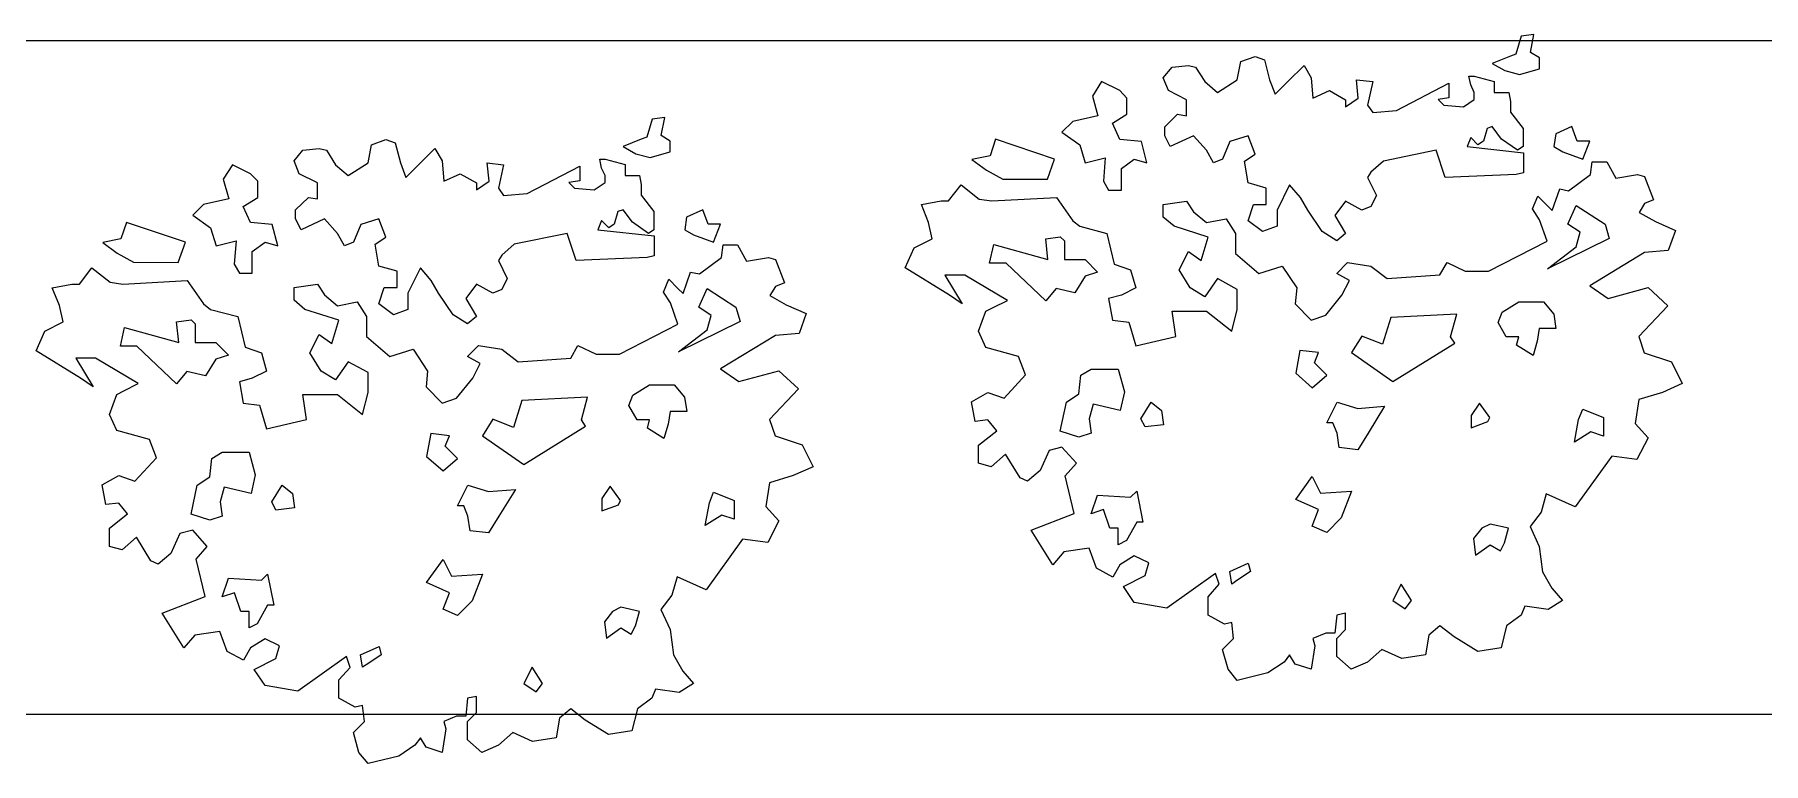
# Model space of a CAD drawing. Header units: millimetres. Extents: x 3079 to 579737, y 1565 to 1161826.
# Drawn here: x 102529 to 104069, y 927561 to 928211 of the extents above; entities that cross this region are included whole.
import ezdxf

# ---------------------------------------------------------------- set-up
doc = ezdxf.new("R2010")
doc.units = ezdxf.units.MM
doc.layers.add('partition', color=253, linetype='Continuous', lineweight=5)
doc.layers.add('TREES', color=72, linetype='Continuous', lineweight=5, transparency=0.05)

msp = doc.modelspace()

# ---------------------------------------------------------------- linework, layer by layer
at = {"layer": 'partition'}
for p, q in [((107161.2, 928204.8), (100488.1, 928204.8)), ((107161.2, 927604.8), (101088.1, 927604.8))]:
    msp.add_line(p, q, dxfattribs=at)
at = {"layer": 'TREES'}
for p, q in [((103602.9, 928186.4), (103615.8, 928191)), ((103615.8, 928191), (103624, 928188)), ((103624, 928188), (103628.7, 928170.2)), ((103533.9, 928171.9), (103541.8, 928181.4)), ((103538.5, 928160.6), (103533.9, 928171.9)), ((103541.8, 928181.4), (103556.3, 928183.1)), ((103556.3, 928183.1), (103562.6, 928181.4)), ((103562.6, 928181.4), (103570.9, 928168.6)), ((103599.9, 928170.2), (103602.9, 928186.4)), ((103644.9, 928168.6), (103659.4, 928183.1)), ((103659.4, 928183.1), (103665.7, 928171.9)), ((103665.7, 928171.9), (103667.3, 928154)), ((103807.8, 928165.6), (103806.2, 928173.5)), ((103806.2, 928173.5), (103810.9, 928173.5)), ((103810.9, 928173.5), (103828.7, 928168.8)), ((103554.7, 928152.4), (103538.5, 928160.6)), ((103570.9, 928168.6), (103582.1, 928159)), ((103582.1, 928159), (103599.9, 928170.2)), ((103628.7, 928170.2), (103633.6, 928157.3)), ((103633.6, 928157.3), (103644.9, 928168.6)), ((103667.3, 928154), (103681.9, 928160.6)), ((103681.9, 928160.6), (103696.4, 928152.4)), ((103706, 928170.2), (103720.5, 928168.6)), ((103707.6, 928154), (103706, 928170.2)), ((103720.5, 928168.6), (103715.9, 928147.7)), ((103741.6, 928142.8), (103788.4, 928167.2)), ((103788.4, 928167.2), (103788.4, 928154.3)), ((103810.9, 928159), (103807.8, 928165.6)), ((103810.9, 928152.7), (103810.9, 928159)), ((103828.7, 928168.8), (103828.7, 928159)), ((103828.7, 928159), (103841.6, 928159)), ((103841.6, 928159), (103843.2, 928151)), ((103554.7, 928138.1), (103554.7, 928152.4)), ((103696.4, 928146.1), (103707.6, 928154)), ((103696.4, 928152.4), (103696.4, 928146.1)), ((103715.9, 928147.7), (103720.5, 928141.1)), ((103720.5, 928141.1), (103741.6, 928142.8)), ((103788.4, 928154.3), (103778.8, 928152.7)), ((103778.8, 928152.7), (103783.7, 928147.7)), ((103783.7, 928147.7), (103801.3, 928146.1)), ((103801.3, 928146.1), (103810.9, 928152.7)), ((103843.2, 928151), (103843.2, 928141.4)), ((103843.2, 928141.4), (103854.4, 928126.9)), ((103535.2, 928128.3), (103546.7, 928139.5)), ((103535.2, 928120.3), (103535.2, 928128.3)), ((103546.7, 928139.5), (103554.7, 928138.1)), ((103822.4, 928126.9), (103819.1, 928115.6)), ((103827, 928128.5), (103822.4, 928126.9)), ((103835.3, 928117.3), (103827, 928128.5)), ((103854.4, 928126.9), (103854.4, 928110.7)), ((102825.7, 928096.2), (102828.8, 928112.4)), ((102828.8, 928112.4), (102841.6, 928117)), ((102841.6, 928117), (102849.9, 928114)), ((102849.9, 928114), (102854.5, 928096.2)), ((103540.2, 928110.7), (103535.2, 928120.3)), ((103561, 928120.3), (103540.2, 928110.7)), ((103572.5, 928107.4), (103561, 928120.3)), ((103593.3, 928115.4), (103586.8, 928099.5)), ((103609.5, 928120.3), (103593.3, 928115.4)), ((103615.8, 928104.1), (103609.5, 928120.3)), ((103807.8, 928118.9), (103804.6, 928110.7)), ((103804.6, 928110.7), (103854.7, 928105.3)), ((103814.2, 928112.4), (103807.8, 928118.9)), ((103819.1, 928115.6), (103814.2, 928112.4)), ((103849.5, 928107.4), (103835.3, 928117.3)), ((103854.4, 928110.7), (103849.5, 928107.4)), ((102759.7, 928097.9), (102767.6, 928107.4)), ((102764.3, 928086.6), (102759.7, 928097.9)), ((102767.6, 928107.4), (102782.2, 928109.1)), ((102782.2, 928109.1), (102788.5, 928107.4)), ((102788.5, 928107.4), (102796.7, 928094.6)), ((102807.9, 928085), (102825.7, 928096.2)), ((102854.5, 928096.2), (102859.4, 928083.3)), ((102870.7, 928094.6), (102885.2, 928109.1)), ((102885.2, 928109.1), (102891.5, 928097.9)), ((102891.5, 928097.9), (102893.2, 928080)), ((102931.8, 928096.2), (102946.3, 928094.6)), ((102933.5, 928080), (102931.8, 928096.2)), ((103033.7, 928091.6), (103032, 928099.5)), ((103032, 928099.5), (103036.7, 928099.5)), ((103036.7, 928099.5), (103054.5, 928094.8)), ((103054.5, 928094.8), (103054.5, 928085)), ((103578.8, 928096.2), (103572.5, 928107.4)), ((103586.8, 928099.5), (103578.8, 928096.2)), ((103606.2, 928097.8), (103615.8, 928104.1)), ((103609.5, 928078.4), (103606.2, 928097.8)), ((103730.1, 928097.8), (103718.9, 928087.9)), ((103777.1, 928107.4), (103730.1, 928097.8)), ((103785.1, 928083.3), (103777.1, 928107.4)), ((103854.7, 928105.3), (103854.7, 928087.5)), ((103914.5, 928085.9), (103916.1, 928097.1)), ((103916.1, 928097.1), (103929, 928097.1)), ((103929, 928097.1), (103936.9, 928082.6)), ((102780.5, 928078.4), (102764.3, 928086.6)), ((102796.7, 928094.6), (102807.9, 928085)), ((102859.4, 928083.3), (102870.7, 928094.6)), ((102893.2, 928080), (102907.7, 928086.6)), ((102907.7, 928086.6), (102922.2, 928078.4)), ((102922.2, 928072.1), (102933.5, 928080)), ((102946.3, 928094.6), (102941.7, 928073.7)), ((102967.4, 928068.8), (103014.2, 928093.2)), ((103014.2, 928080.3), (103004.6, 928078.7)), ((103014.2, 928093.2), (103014.2, 928080.3)), ((103036.7, 928085), (103033.7, 928091.6)), ((103036.7, 928078.7), (103036.7, 928085)), ((103054.5, 928085), (103067.4, 928085)), ((103067.4, 928085), (103069, 928077)), ((103718.9, 928087.9), (103715.9, 928083.3)), ((103715.9, 928083.3), (103723.8, 928067.1)), ((103848.4, 928085.9), (103785.1, 928083.3)), ((103854.7, 928087.5), (103848.4, 928085.9)), ((103895, 928071.3), (103914.5, 928085.9)), ((103936.9, 928082.6), (103956.4, 928085.9)), ((103956.4, 928085.9), (103962.7, 928084.2)), ((103962.7, 928084.2), (103970.6, 928063.4)), ((102761.1, 928054.3), (102772.6, 928065.5)), ((102772.6, 928065.5), (102780.5, 928064.1)), ((102780.5, 928064.1), (102780.5, 928078.4)), ((102922.2, 928078.4), (102922.2, 928072.1)), ((102941.7, 928073.7), (102946.3, 928067.1)), ((102946.3, 928067.1), (102967.4, 928068.8)), ((103004.6, 928078.7), (103009.6, 928073.7)), ((103009.6, 928073.7), (103027.1, 928072.1)), ((103027.1, 928072.1), (103036.7, 928078.7)), ((103069, 928077), (103069, 928067.4)), ((103069, 928067.4), (103080.3, 928052.9)), ((103342.7, 928062.3), (103353.9, 928076.8)), ((103353.9, 928076.8), (103370.1, 928064)), ((103381.3, 928062.3), (103438.8, 928065.5)), ((103438.8, 928065.5), (103453.3, 928044.6)), ((103625.7, 928073.7), (103609.5, 928078.4)), ((103625.7, 928059.2), (103625.7, 928073.7)), ((103646.5, 928076.7), (103635.3, 928054.2)), ((103656.1, 928065.5), (103646.5, 928076.7)), ((103662.7, 928054.2), (103656.1, 928065.5)), ((103723.8, 928067.1), (103718.9, 928057.5)), ((103862.9, 928055.2), (103867.6, 928066.7)), ((103867.6, 928066.7), (103875.8, 928058.4)), ((103880.4, 928053.8), (103887.1, 928073)), ((103887.1, 928073), (103895, 928071.3)), ((102761.1, 928046.3), (102761.1, 928054.3)), ((103048.2, 928052.9), (103044.9, 928041.6)), ((103052.9, 928054.5), (103048.2, 928052.9)), ((103061.1, 928043.3), (103052.9, 928054.5)), ((103080.3, 928052.9), (103080.3, 928036.7)), ((103318.6, 928059), (103336.1, 928062.3)), ((103324.9, 928043.1), (103318.6, 928059)), ((103336.1, 928062.3), (103342.7, 928062.3)), ((103370.1, 928064), (103381.3, 928062.3)), ((103533.9, 928059.2), (103554.7, 928062.2)), ((103533.9, 928047.9), (103533.9, 928059.2)), ((103554.7, 928062.2), (103561, 928052.6)), ((103561, 928052.6), (103572.5, 928043)), ((103609.5, 928044.6), (103614.2, 928059.2)), ((103614.2, 928059.2), (103625.7, 928059.2)), ((103635.3, 928054.2), (103635.3, 928039.7)), ((103675.6, 928035), (103662.7, 928054.2)), ((103696.4, 928062.2), (103686.8, 928049.3)), ((103686.8, 928049.3), (103696.4, 928033.4)), ((103710.9, 928054.2), (103696.4, 928062.2)), ((103718.9, 928057.5), (103710.9, 928054.2)), ((103869.2, 928045.6), (103862.9, 928055.2)), ((103875.8, 928058.4), (103880.4, 928053.8)), ((103962.7, 928060.1), (103957.8, 928052.1)), ((103957.8, 928052.1), (103972.3, 928043.9)), ((103970.6, 928063.4), (103962.7, 928060.1)), ((102766, 928036.7), (102761.1, 928046.3)), ((102786.8, 928046.3), (102766, 928036.7)), ((102798.3, 928033.4), (102786.8, 928046.3)), ((102804.6, 928022.2), (102798.3, 928033.4)), ((102819.2, 928041.4), (102812.6, 928025.5)), ((102835.3, 928046.3), (102819.2, 928041.4)), ((102841.6, 928030.1), (102835.3, 928046.3)), ((103003, 928033.4), (102955.9, 928023.8)), ((103010.9, 928009.3), (103003, 928033.4)), ((103033.7, 928044.9), (103030.4, 928036.7)), ((103030.4, 928036.7), (103080.5, 928031.3)), ((103040, 928038.4), (103033.7, 928044.9)), ((103044.9, 928041.6), (103040, 928038.4)), ((103075.3, 928033.4), (103061.1, 928043.3)), ((103080.3, 928036.7), (103075.3, 928033.4)), ((103328.1, 928028.6), (103324.9, 928043.1)), ((103453.3, 928044.6), (103459.6, 928039.7)), ((103459.6, 928039.7), (103483.7, 928033.4)), ((103483.7, 928033.4), (103490.3, 928006)), ((103543.5, 928039.7), (103533.9, 928047.9)), ((103573.9, 928030.1), (103543.5, 928039.7)), ((103572.5, 928043), (103590, 928046.3)), ((103590, 928046.3), (103598.3, 928033.4)), ((103598.3, 928033.4), (103598.3, 928015.6)), ((103622.4, 928035), (103609.5, 928044.6)), ((103635.3, 928039.7), (103622.4, 928035)), ((103688.4, 928026.8), (103675.6, 928035)), ((103696.4, 928033.4), (103688.4, 928026.8)), ((103875.8, 928026.4), (103869.2, 928045.6)), ((103972.3, 928043.9), (103990.1, 928036)), ((103990.1, 928036), (103983.8, 928018.1)), ((102812.6, 928025.5), (102804.6, 928022.2)), ((102832, 928023.8), (102841.6, 928030.1)), ((102835.3, 928004.3), (102832, 928023.8)), ((102955.9, 928023.8), (102944.7, 928013.9)), ((103080.5, 928031.3), (103080.5, 928013.5)), ((103140.3, 928011.9), (103141.9, 928023.1)), ((103141.9, 928023.1), (103154.8, 928023.1)), ((103154.8, 928023.1), (103162.8, 928008.6)), ((103304, 928002.8), (103312, 928020.4)), ((103312, 928020.4), (103328.1, 928028.6)), ((103567.6, 928009.3), (103573.9, 928030.1)), ((103823.7, 927999.7), (103875.8, 928026.4)), ((103983.8, 928018.1), (103962.7, 928016.5)), ((102568.5, 927988.3), (102579.7, 928002.8)), ((102579.7, 928002.8), (102595.9, 927990)), ((102851.5, 927999.7), (102835.3, 928004.3)), ((102872.3, 928002.7), (102861.1, 927980.2)), ((102881.9, 927991.5), (102872.3, 928002.7)), ((102944.7, 928013.9), (102941.7, 928009.3)), ((102941.7, 928009.3), (102949.6, 927993.1)), ((103074.2, 928011.9), (103010.9, 928009.3)), ((103080.5, 928013.5), (103074.2, 928011.9)), ((103120.8, 927997.3), (103140.3, 928011.9)), ((103162.8, 928008.6), (103182.2, 928011.9)), ((103182.2, 928011.9), (103188.5, 928010.2)), ((103188.5, 928010.2), (103196.5, 927989.4)), ((103343.6, 927978.5), (103304, 928002.8)), ((103490.3, 928006), (103504.8, 928001)), ((103548.1, 928001), (103556.3, 928017.2)), ((103556.3, 928017.2), (103567.6, 928009.3)), ((103598.3, 928015.6), (103619.1, 927997.7)), ((103619.1, 927997.7), (103639.9, 928004.3)), ((103639.9, 928004.3), (103652.8, 927984.8)), ((103688.4, 927997.7), (103698, 928007.6)), ((103698, 928007.6), (103718.9, 928004.3)), ((103718.9, 928004.3), (103733.4, 927993.1)), ((103780.4, 927996.4), (103786.7, 928007.6)), ((103786.7, 928007.6), (103802.9, 927999.7)), ((103962.7, 928016.5), (103913.9, 927986.8)), ((102544.4, 927985), (102561.9, 927988.3)), ((102561.9, 927988.3), (102568.5, 927988.3)), ((102595.9, 927990), (102607.1, 927988.3)), ((102607.1, 927988.3), (102664.6, 927991.5)), ((102664.6, 927991.5), (102679.1, 927970.6)), ((102759.7, 927985.2), (102780.5, 927988.2)), ((102780.5, 927988.2), (102786.8, 927978.6)), ((102851.5, 927985.2), (102851.5, 927999.7)), ((102888.5, 927980.2), (102881.9, 927991.5)), ((102922.2, 927988.2), (102912.6, 927975.3)), ((102936.7, 927980.2), (102922.2, 927988.2)), ((102949.6, 927993.1), (102944.7, 927983.5)), ((103088.8, 927981.2), (103093.4, 927992.7)), ((103093.4, 927992.7), (103101.6, 927984.4)), ((103106.2, 927979.8), (103112.9, 927999)), ((103112.9, 927999), (103120.8, 927997.3)), ((103196.5, 927989.4), (103188.5, 927986.1)), ((103339.4, 927996.2), (103354.9, 927970.6)), ((103357.2, 927996.2), (103339.4, 927996.2)), ((103395.2, 927973.6), (103357.2, 927996.2)), ((103504.8, 928001), (103509.5, 927984.8)), ((103558, 927984.8), (103548.1, 928001)), ((103582.1, 927993.1), (103570.9, 927976.9)), ((103599.9, 927983.5), (103582.1, 927993.1)), ((103699.7, 927991.4), (103688.4, 927997.7)), ((103693.1, 927978.5), (103699.7, 927991.4)), ((103733.4, 927993.1), (103780.4, 927996.4)), ((103802.9, 927999.7), (103823.7, 927999.7)), ((102550.7, 927969.1), (102544.4, 927985)), ((102759.7, 927973.9), (102759.7, 927985.2)), ((102769.3, 927965.7), (102759.7, 927973.9)), ((102786.8, 927978.6), (102798.3, 927969)), ((102798.3, 927969), (102815.9, 927972.3)), ((102815.9, 927972.3), (102824.1, 927959.4)), ((102835.3, 927970.6), (102840, 927985.2)), ((102840, 927985.2), (102851.5, 927985.2)), ((102861.1, 927980.2), (102861.1, 927965.7)), ((102901.4, 927961), (102888.5, 927980.2)), ((102912.6, 927975.3), (102922.2, 927959.4)), ((102944.7, 927983.5), (102936.7, 927980.2)), ((103095.1, 927971.6), (103088.8, 927981.2)), ((103101.6, 927984.4), (103106.2, 927979.8)), ((103188.5, 927986.1), (103183.6, 927978.1)), ((103183.6, 927978.1), (103198.1, 927969.9)), ((103354.9, 927970.6), (103343.6, 927978.5)), ((103382.3, 927967.3), (103395.2, 927973.6)), ((103496.6, 927978.5), (103485.3, 927975.3)), ((103485.3, 927975.3), (103488.6, 927956.1)), ((103509.5, 927984.8), (103496.6, 927978.5)), ((103570.9, 927976.9), (103558, 927984.8)), ((103599.9, 927965.7), (103599.9, 927983.5)), ((103652.8, 927984.8), (103651.4, 927970.6)), ((103678.6, 927960.7), (103693.1, 927978.5)), ((103913.9, 927986.8), (103930.1, 927975.5)), ((103930.1, 927975.5), (103965.7, 927985.1)), ((103965.7, 927985.1), (103983.3, 927969)), ((102554, 927954.6), (102550.7, 927969.1)), ((102679.1, 927970.6), (102685.4, 927965.7)), ((102685.4, 927965.7), (102709.5, 927959.4)), ((102709.5, 927959.4), (102716.1, 927932)), ((102799.7, 927956.1), (102769.3, 927965.7)), ((102824.1, 927959.4), (102824.1, 927941.6)), ((102848.2, 927961), (102835.3, 927970.6)), ((102861.1, 927965.7), (102848.2, 927961)), ((102914.3, 927952.8), (102901.4, 927961)), ((102922.2, 927959.4), (102914.3, 927952.8)), ((103101.6, 927952.4), (103095.1, 927971.6)), ((103198.1, 927969.9), (103215.9, 927962)), ((103215.9, 927962), (103209.6, 927944.1)), ((103369.4, 927946.2), (103376, 927964)), ((103376, 927964), (103382.3, 927967.3)), ((103541.8, 927964), (103572.5, 927964)), ((103545.1, 927941.5), (103541.8, 927964)), ((103572.5, 927964), (103595, 927946.2)), ((103595, 927946.2), (103599.9, 927965.7)), ((103651.4, 927970.6), (103665.7, 927956.1)), ((103665.7, 927956.1), (103678.6, 927960.7)), ((103983.3, 927969), (103957.5, 927941.5)), ((102529.9, 927928.8), (102537.8, 927946.4)), ((102537.8, 927946.4), (102554, 927954.6)), ((102773.9, 927927), (102782.2, 927943.2)), ((102782.2, 927943.2), (102793.4, 927935.3)), ((102793.4, 927935.3), (102799.7, 927956.1)), ((102824.1, 927941.6), (102844.9, 927923.7)), ((103049.6, 927925.7), (103101.6, 927952.4)), ((103188.5, 927942.5), (103139.7, 927912.8)), ((103209.6, 927944.1), (103188.5, 927942.5)), ((103376, 927931.7), (103369.4, 927946.2)), ((103488.6, 927956.1), (103503.2, 927954.4)), ((103503.2, 927954.4), (103509.5, 927933.3)), ((103509.5, 927933.3), (103545.1, 927941.5)), ((103957.5, 927941.5), (103962.4, 927927)), ((102569.5, 927904.5), (102529.9, 927928.8)), ((102716.1, 927932), (102730.6, 927927)), ((102730.6, 927927), (102735.3, 927910.8)), ((102783.8, 927910.8), (102773.9, 927927)), ((102844.9, 927923.7), (102865.8, 927930.3)), ((102865.8, 927930.3), (102878.6, 927910.8)), ((102914.3, 927923.7), (102923.9, 927933.6)), ((102923.9, 927933.6), (102944.7, 927930.3)), ((102944.7, 927930.3), (102959.2, 927919.1)), ((103006.3, 927922.4), (103012.6, 927933.6)), ((103012.6, 927933.6), (103028.7, 927925.7)), ((103028.7, 927925.7), (103049.6, 927925.7)), ((103405, 927923.7), (103376, 927931.7)), ((103962.4, 927927), (103986.6, 927919)), ((102565.2, 927922.2), (102580.7, 927896.6)), ((102583, 927922.2), (102565.2, 927922.2)), ((102621, 927899.6), (102583, 927922.2)), ((102735.3, 927910.8), (102722.4, 927904.5)), ((102796.7, 927902.9), (102783.8, 927910.8)), ((102807.9, 927919.1), (102796.7, 927902.9)), ((102825.7, 927909.5), (102807.9, 927919.1)), ((102878.6, 927910.8), (102877.3, 927896.6)), ((102925.5, 927917.4), (102914.3, 927923.7)), ((102918.9, 927904.5), (102925.5, 927917.4)), ((102959.2, 927919.1), (103006.3, 927922.4)), ((103139.7, 927912.8), (103155.9, 927901.5)), ((103155.9, 927901.5), (103191.5, 927911.1)), ((103191.5, 927911.1), (103209.1, 927895)), ((103411.3, 927907.5), (103405, 927923.7)), ((103986.6, 927919), (103996.1, 927899.6)), ((102580.7, 927896.6), (102569.5, 927904.5)), ((102608.1, 927893.3), (102621, 927899.6)), ((102722.4, 927904.5), (102711.2, 927901.3)), ((102711.2, 927901.3), (102714.5, 927882.1)), ((102825.7, 927891.7), (102825.7, 927909.5)), ((102877.3, 927896.6), (102891.5, 927882.1)), ((102904.4, 927886.7), (102918.9, 927904.5)), ((103209.1, 927895), (103183.3, 927867.5)), ((103392.2, 927886.7), (103411.3, 927907.5)), ((103996.1, 927899.6), (103978.6, 927891.6)), ((102595.2, 927872.2), (102601.8, 927890)), ((102601.8, 927890), (102608.1, 927893.3)), ((102714.5, 927882.1), (102729, 927880.4)), ((102729, 927880.4), (102735.3, 927859.3)), ((102767.6, 927890), (102798.3, 927890)), ((102770.9, 927867.5), (102767.6, 927890)), ((102798.3, 927890), (102820.8, 927872.2)), ((102820.8, 927872.2), (102825.7, 927891.7)), ((102891.5, 927882.1), (102904.4, 927886.7)), ((103363.1, 927883.4), (103377.6, 927891.6)), ((103366.4, 927865.8), (103363.1, 927883.4)), ((103377.6, 927891.6), (103392.2, 927886.7)), ((103957.5, 927885.3), (103954.2, 927864.2)), ((103978.6, 927891.6), (103957.5, 927885.3)), ((102601.8, 927857.7), (102595.2, 927872.2)), ((102735.3, 927859.3), (102770.9, 927867.5)), ((103183.3, 927867.5), (103188.3, 927853)), ((103377.6, 927867.2), (103366.4, 927865.8)), ((103385.6, 927857.6), (103377.6, 927867.2)), ((103954.2, 927864.2), (103965.7, 927851.3)), ((102630.9, 927849.7), (102601.8, 927857.7)), ((102637.2, 927833.5), (102630.9, 927849.7)), ((103188.3, 927853), (103212.4, 927845)), ((103369.4, 927844.7), (103385.6, 927857.6)), ((103965.7, 927851.3), (103955.9, 927832.1)), ((102618, 927812.7), (102637.2, 927833.5)), ((103212.4, 927845), (103222, 927825.6)), ((103369.4, 927828.6), (103369.4, 927844.7)), ((103393.5, 927836.8), (103380.6, 927825.5)), ((103406.4, 927815.7), (103393.5, 927836.8)), ((103432.2, 927840.1), (103424.2, 927822.3)), ((103443.7, 927843.1), (103432.2, 927840.1)), ((103456.6, 927828.6), (103443.7, 927843.1)), ((103933.4, 927835.1), (103900.9, 927789.9)), ((103955.9, 927832.1), (103933.4, 927835.1)), ((102588.9, 927809.4), (102603.5, 927817.6)), ((102603.5, 927817.6), (102618, 927812.7)), ((103204.4, 927817.6), (103183.3, 927811.3)), ((103222, 927825.6), (103204.4, 927817.6)), ((103380.6, 927825.5), (103369.4, 927828.6)), ((103424.2, 927822.3), (103413, 927812.7)), ((103446.7, 927817.3), (103456.6, 927828.6)), ((102592.2, 927791.8), (102588.9, 927809.4)), ((103183.3, 927811.3), (103180, 927790.2)), ((103413, 927812.7), (103406.4, 927815.7)), ((103454.6, 927783.9), (103446.7, 927817.3)), ((102603.5, 927793.2), (102592.2, 927791.8)), ((102611.4, 927783.6), (102603.5, 927793.2)), ((103180, 927790.2), (103191.5, 927777.3)), ((103875.1, 927801.4), (103870.4, 927785.2)), ((103900.9, 927789.9), (103875.1, 927801.4)), ((102595.2, 927770.7), (102611.4, 927783.6)), ((103191.5, 927777.3), (103181.7, 927758.1)), ((103416.3, 927769.1), (103454.6, 927783.9)), ((103870.4, 927785.2), (103860.6, 927772.3)), ((103860.6, 927772.3), (103868.8, 927754.5)), ((102595.2, 927754.6), (102595.2, 927770.7)), ((102619.4, 927762.8), (102606.5, 927751.5)), ((102632.2, 927741.7), (102619.4, 927762.8)), ((102658, 927766.1), (102650, 927748.2)), ((102669.5, 927769.1), (102658, 927766.1)), ((102682.4, 927754.6), (102669.5, 927769.1)), ((103159.2, 927761.1), (103126.7, 927715.9)), ((103181.7, 927758.1), (103159.2, 927761.1)), ((103435.7, 927738.3), (103416.3, 927769.1)), ((102606.5, 927751.5), (102595.2, 927754.6)), ((102638.8, 927738.7), (102632.2, 927741.7)), ((102650, 927748.2), (102638.8, 927738.7)), ((102672.5, 927743.3), (102682.4, 927754.6)), ((102680.5, 927709.9), (102672.5, 927743.3)), ((103445.3, 927749.6), (103435.7, 927738.3)), ((103467.8, 927752.9), (103445.3, 927749.6)), ((103474.4, 927735.1), (103467.8, 927752.9)), ((103508.1, 927746.3), (103495.2, 927738.3)), ((103521, 927740), (103508.1, 927746.3)), ((103868.8, 927754.5), (103871.8, 927732)), ((103100.9, 927727.4), (103096.3, 927711.2)), ((103126.7, 927715.9), (103100.9, 927727.4)), ((103488.9, 927727.1), (103474.4, 927735.1)), ((103495.2, 927738.3), (103488.9, 927727.1)), ((103498.5, 927718.9), (103517.7, 927728.7)), ((103517.7, 927728.7), (103521, 927740)), ((103580.5, 927730.4), (103537.1, 927699.7)), ((103583.7, 927720.8), (103580.5, 927730.4)), ((103871.8, 927732), (103880, 927717.5)), ((102642.1, 927695.1), (102680.5, 927709.9)), ((103096.3, 927711.2), (103086.4, 927698.3)), ((103508.1, 927704.6), (103498.5, 927718.9)), ((103573.9, 927709.6), (103583.7, 927720.8)), ((103880, 927717.5), (103889.6, 927706.3)), ((102661.6, 927664.3), (102642.1, 927695.1)), ((103086.4, 927698.3), (103094.6, 927680.5)), ((103537.1, 927699.7), (103508.1, 927704.6)), ((103573.9, 927693.4), (103573.9, 927709.6)), ((103696.4, 927695), (103688.4, 927693.4)), ((103696.4, 927680.5), (103696.4, 927695)), ((103855.9, 927701.3), (103852.6, 927693.4)), ((103876.7, 927698.3), (103855.9, 927701.3)), ((103889.6, 927706.3), (103876.7, 927698.3)), ((103094.6, 927680.5), (103097.6, 927658)), ((103588.4, 927685.4), (103573.9, 927693.4)), ((103595, 927686.8), (103588.4, 927685.4)), ((103596.6, 927672.5), (103595, 927686.8)), ((103688.4, 927693.4), (103686.8, 927677.2)), ((103688.4, 927672.5), (103696.4, 927680.5)), ((103780.3, 927683.8), (103770.4, 927675.6)), ((103793.1, 927673.9), (103780.3, 927683.8)), ((103839.7, 927683.8), (103834.8, 927664.3)), ((103852.6, 927693.4), (103839.7, 927683.8)), ((102671.2, 927675.6), (102661.6, 927664.3)), ((102693.6, 927678.9), (102671.2, 927675.6)), ((102700.2, 927661.1), (102693.6, 927678.9)), ((102721, 927664.3), (102714.7, 927653.1)), ((102733.9, 927672.3), (102721, 927664.3)), ((102746.8, 927666), (102733.9, 927672.3)), ((102743.5, 927654.7), (102746.8, 927666)), ((103586.8, 927662.7), (103596.6, 927672.5)), ((103669, 927666), (103665.7, 927645.1)), ((103678.6, 927677.2), (103667.3, 927672.5)), ((103667.3, 927672.5), (103669, 927666)), ((103686.8, 927677.2), (103678.6, 927677.2)), ((103688.4, 927656.4), (103688.4, 927672.5)), ((103770.4, 927675.6), (103767.4, 927658)), ((103814, 927661), (103793.1, 927673.9)), ((103834.8, 927664.3), (103814, 927661)), ((102714.7, 927653.1), (102700.2, 927661.1)), ((102724.3, 927644.9), (102743.5, 927654.7)), ((102806.3, 927656.4), (102763, 927625.7)), ((102809.6, 927646.8), (102806.3, 927656.4)), ((103097.6, 927658), (103105.9, 927643.5)), ((103591.7, 927645.1), (103586.8, 927662.7)), ((103641.6, 927651.4), (103627, 927641.8)), ((103646.5, 927658), (103641.6, 927651.4)), ((103651.4, 927649.8), (103646.5, 927658)), ((103665.7, 927645.1), (103651.4, 927649.8)), ((103701.3, 927645.1), (103688.4, 927656.4)), ((103715.9, 927651.4), (103701.3, 927645.1)), ((103728.7, 927662.7), (103715.9, 927651.4)), ((103746.3, 927654.7), (103728.7, 927662.7)), ((103767.4, 927658), (103746.3, 927654.7)), ((102733.9, 927630.6), (102724.3, 927644.9)), ((102799.7, 927635.6), (102809.6, 927646.8)), ((102799.7, 927619.4), (102799.7, 927635.6)), ((103105.9, 927643.5), (103115.4, 927632.3)), ((103599.9, 927635.2), (103591.7, 927645.1)), ((103627, 927641.8), (103599.9, 927635.2)), ((102763, 927625.7), (102733.9, 927630.6)), ((102814.2, 927611.4), (102799.7, 927619.4)), ((102914.3, 927619.4), (102912.6, 927603.2)), ((102922.2, 927621), (102914.3, 927619.4)), ((102922.2, 927606.5), (102922.2, 927621)), ((103078.4, 927619.4), (103065.6, 927609.8)), ((103081.7, 927627.3), (103078.4, 927619.4)), ((103102.6, 927624.3), (103081.7, 927627.3)), ((103115.4, 927632.3), (103102.6, 927624.3)), ((102820.8, 927612.8), (102814.2, 927611.4)), ((102822.4, 927598.5), (102820.8, 927612.8)), ((102904.4, 927603.2), (102893.2, 927598.5)), ((102912.6, 927603.2), (102904.4, 927603.2)), ((102914.3, 927598.5), (102922.2, 927606.5)), ((103006.1, 927609.8), (102996.2, 927601.6)), ((103019, 927599.9), (103006.1, 927609.8)), ((103065.6, 927609.8), (103060.6, 927590.3)), ((102812.6, 927588.7), (102822.4, 927598.5)), ((102817.5, 927571.1), (102812.6, 927588.7)), ((102894.8, 927592), (102891.5, 927571.1)), ((102893.2, 927598.5), (102894.8, 927592)), ((102914.3, 927582.4), (102914.3, 927598.5)), ((102954.6, 927588.7), (102941.7, 927577.4)), ((102972.1, 927580.7), (102954.6, 927588.7)), ((102996.2, 927601.6), (102993.2, 927584)), ((103039.8, 927587), (103019, 927599.9)), ((103060.6, 927590.3), (103039.8, 927587)), ((102867.4, 927577.4), (102852.9, 927567.8)), ((102872.3, 927584), (102867.4, 927577.4)), ((102877.3, 927575.8), (102872.3, 927584)), ((102891.5, 927571.1), (102877.3, 927575.8)), ((102927.1, 927571.1), (102914.3, 927582.4)), ((102941.7, 927577.4), (102927.1, 927571.1)), ((102993.2, 927584), (102972.1, 927580.7)), ((102825.7, 927561.2), (102817.5, 927571.1)), ((102852.9, 927567.8), (102825.7, 927561.2))]:
    msp.add_line(p, q, dxfattribs=at)
for points in [[(103838.3, 928178.4), (103851.2, 928175.1), (103869, 928180.1), (103869, 928189.7), (103861, 928194.6), (103864, 928210.5), (103852.8, 928209.1), (103848.1, 928193), (103843.2, 928191.3), (103827, 928184.7)], [(103480.7, 928080), (103485.3, 928072), (103496.6, 928072), (103496.6, 928091.2), (103508.1, 928099.5), (103519.3, 928096.2), (103514.4, 928115.4), (103495.2, 928117), (103488.6, 928131.5), (103501.5, 928139.5), (103501.5, 928154), (103495.2, 928160.6), (103479, 928168.6), (103470.8, 928155.7), (103475.8, 928138.1), (103453.3, 928133.2), (103443.7, 928123.6), (103459.6, 928112.4), (103464.5, 928096.2), (103482.3, 928100.8)], [(103064.1, 928104.4), (103077, 928101.1), (103094.8, 928106.1), (103094.8, 928115.7), (103086.8, 928120.6), (103089.9, 928136.5), (103078.6, 928135.1), (103074, 928119), (103069, 928117.3), (103052.9, 928110.7)], [(103889.8, 928106.1), (103907.6, 928099.5), (103913.9, 928115.6), (103902.7, 928115.6), (103898, 928128.5), (103883.5, 928122), (103881.9, 928110.7)], [(103390.9, 928081.8), (103430.8, 928081.6), (103437.1, 928099.5), (103384.6, 928117.2), (103379.7, 928102.6), (103363.5, 928099.3), (103376.4, 928089.7)], [(102706.5, 928006), (102711.2, 927998), (102722.4, 927998), (102722.4, 928017.2), (102733.9, 928025.5), (102745.2, 928022.2), (102740.2, 928041.4), (102721, 928043), (102714.5, 928057.5), (102727.3, 928065.5), (102727.3, 928080), (102721, 928086.6), (102704.9, 928094.6), (102696.6, 928081.7), (102701.6, 928064.1), (102679.1, 928059.2), (102669.5, 928049.6), (102685.4, 928038.3), (102690.3, 928022.2), (102708.2, 928026.8)], [(103115.6, 928032), (103133.4, 928025.5), (103139.7, 928041.6), (103128.5, 928041.6), (103123.8, 928054.5), (103109.3, 928048), (103107.7, 928036.7)], [(103927.5, 928041.7), (103931.2, 928028.8), (103876.3, 928001.9), (103901.7, 928021.5), (103905.4, 928034.4), (103894.4, 928041.7), (103901.7, 928058.3)], [(102616.7, 928007.8), (102656.6, 928007.6), (102662.9, 928025.5), (102610.4, 928043.2), (102605.5, 928028.6), (102589.3, 928025.3), (102602.2, 928015.7)], [(103464.3, 927995.4), (103455.1, 927980.6), (103438.5, 927984.3), (103429.3, 927973.3), (103394, 928006.9), (103379.3, 928006.9), (103382.9, 928023.5), (103431.2, 928010.1), (103429.3, 928028.5), (103442.2, 928030.3), (103445.9, 928026.7), (103445.9, 928010.1), (103464.3, 928010.1), (103475.3, 927999)], [(103153.3, 927967.7), (103157, 927954.8), (103102.1, 927927.9), (103127.6, 927947.5), (103131.2, 927960.4), (103120.2, 927967.7), (103127.6, 927984.3)], [(103850.5, 927941.2), (103839.5, 927941.2), (103832.1, 927954.1), (103835.8, 927963.3), (103850.5, 927972.5), (103872.6, 927972.5), (103881.8, 927961.4), (103883.7, 927948.6), (103868.9, 927948.6), (103867.1, 927937.5), (103863.4, 927924.6), (103848.7, 927933.8)], [(102690.1, 927921.4), (102680.9, 927906.6), (102664.3, 927910.3), (102655.1, 927899.3), (102619.8, 927932.9), (102605.1, 927932.9), (102608.8, 927949.5), (102657, 927936.1), (102655.1, 927954.5), (102668, 927956.3), (102671.7, 927952.7), (102671.7, 927936.1), (102690.1, 927936.1), (102701.2, 927925)], [(103710.9, 927942), (103701.7, 927927.2), (103738.5, 927901.5), (103793.5, 927935.7), (103789.8, 927941.2), (103795.3, 927961.4), (103736.6, 927958.5), (103729.3, 927934.6)], [(103655.7, 927929.1), (103652, 927908.8), (103666.7, 927895.9), (103679.6, 927907), (103668.6, 927918), (103672.2, 927927.2)], [(103499.3, 927892.3), (103495.6, 927875.7), (103471.6, 927881.2), (103468, 927868.3), (103469.8, 927855.4), (103458.8, 927851.8), (103442.2, 927857.3), (103447.7, 927883.1), (103458.8, 927890.4), (103460.6, 927907), (103469.8, 927912.5), (103493.7, 927912.5)], [(103076.4, 927867.2), (103065.3, 927867.2), (103058, 927880.1), (103061.6, 927889.3), (103076.4, 927898.5), (103098.4, 927898.5), (103107.6, 927887.4), (103109.5, 927874.6), (103094.8, 927874.6), (103092.9, 927863.5), (103089.2, 927850.6), (103074.5, 927859.8)], [(102936.7, 927868), (102927.5, 927853.2), (102964.3, 927827.5), (103019.3, 927861.7), (103015.6, 927867.2), (103021.1, 927887.4), (102962.5, 927884.5), (102955.1, 927860.6)], [(103532.4, 927875.7), (103534.2, 927862.8), (103517.7, 927861), (103514, 927868.3), (103523.2, 927883.1)], [(103716.4, 927855.4), (103707.2, 927840.7), (103690.6, 927842.6), (103688.8, 927855.4), (103685.1, 927864.6), (103679.6, 927864.6), (103688.8, 927883.1), (103707.2, 927877.5), (103731.1, 927879.4)], [(103822.9, 927865.7), (103824.8, 927869.4), (103815.6, 927882.3), (103808.2, 927871.2), (103808.2, 927860.2)], [(103926, 927869.4), (103926, 927852.8), (103914.9, 927856.5), (103900.2, 927847.3), (103903.9, 927867.5), (103907.6, 927876.8)], [(102881.5, 927855.1), (102877.8, 927834.8), (102892.5, 927821.9), (102905.4, 927833), (102894.4, 927844), (102898.1, 927853.2)], [(102725.1, 927818.3), (102721.4, 927801.7), (102697.5, 927807.2), (102693.8, 927794.3), (102695.6, 927781.4), (102684.6, 927777.8), (102668, 927783.3), (102673.5, 927809.1), (102684.6, 927816.4), (102686.4, 927833), (102695.6, 927838.5), (102719.6, 927838.5)], [(102758.2, 927801.7), (102760, 927788.8), (102743.5, 927787), (102739.8, 927794.3), (102749, 927809.1)], [(102942.2, 927781.4), (102933, 927766.7), (102916.5, 927768.5), (102914.6, 927781.4), (102910.9, 927790.6), (102905.4, 927790.6), (102914.6, 927809.1), (102933, 927803.5), (102957, 927805.4)], [(103048.8, 927791.7), (103050.6, 927795.4), (103041.4, 927808.3), (103034, 927797.2), (103034, 927786.2)], [(103151.8, 927795.4), (103151.8, 927778.8), (103140.8, 927782.5), (103126, 927773.3), (103129.7, 927793.5), (103133.4, 927802.8)], [(103501.1, 927759.7), (103493.7, 927756), (103493.7, 927770.7), (103486.4, 927770.7), (103480.8, 927787.3), (103469.8, 927783.6), (103475.3, 927800.2), (103504.8, 927798.4), (103510.3, 927803.9), (103515.8, 927776.3), (103510.3, 927776.3)], [(103692.5, 927780), (103679.6, 927767.1), (103666.7, 927772.6), (103672.2, 927787.3), (103652, 927796.5), (103666.7, 927816.8), (103674.1, 927802), (103701.7, 927803.9)], [(103810.3, 927761.5), (103812.1, 927746.8), (103825, 927756), (103834.2, 927750.5), (103837.9, 927757.9), (103841.5, 927770.7), (103825, 927774.4), (103817.6, 927770.7)], [(102918.3, 927706), (102905.4, 927693.1), (102892.5, 927698.6), (102898.1, 927713.3), (102877.8, 927722.5), (102892.5, 927742.8), (102899.9, 927728), (102927.5, 927729.9)], [(102726.9, 927685.7), (102719.6, 927682), (102719.6, 927696.7), (102712.2, 927696.7), (102706.7, 927713.3), (102695.6, 927709.6), (102701.2, 927726.2), (102730.6, 927724.4), (102736.1, 927729.9), (102741.6, 927702.3), (102736.1, 927702.3)], [(103600.5, 927724.7), (103594.9, 927721), (103593.1, 927732.1), (103609.7, 927739.5), (103611.5, 927732.1)], [(103738.5, 927706.3), (103749.5, 927698.9), (103755.1, 927706.3), (103745.8, 927721)], [(103036.1, 927687.5), (103037.9, 927672.8), (103050.8, 927682), (103060, 927676.5), (103063.7, 927683.9), (103067.4, 927696.7), (103050.8, 927700.4), (103043.4, 927696.7)], [(102826.3, 927650.7), (102820.8, 927647), (102818.9, 927658.1), (102835.5, 927665.5), (102837.3, 927658.1)], [(102964.3, 927632.3), (102975.4, 927624.9), (102980.9, 927632.3), (102971.7, 927647)]]:
    msp.add_lwpolyline(points, close=True, dxfattribs=at)

doc.saveas('drawing.dxf')
